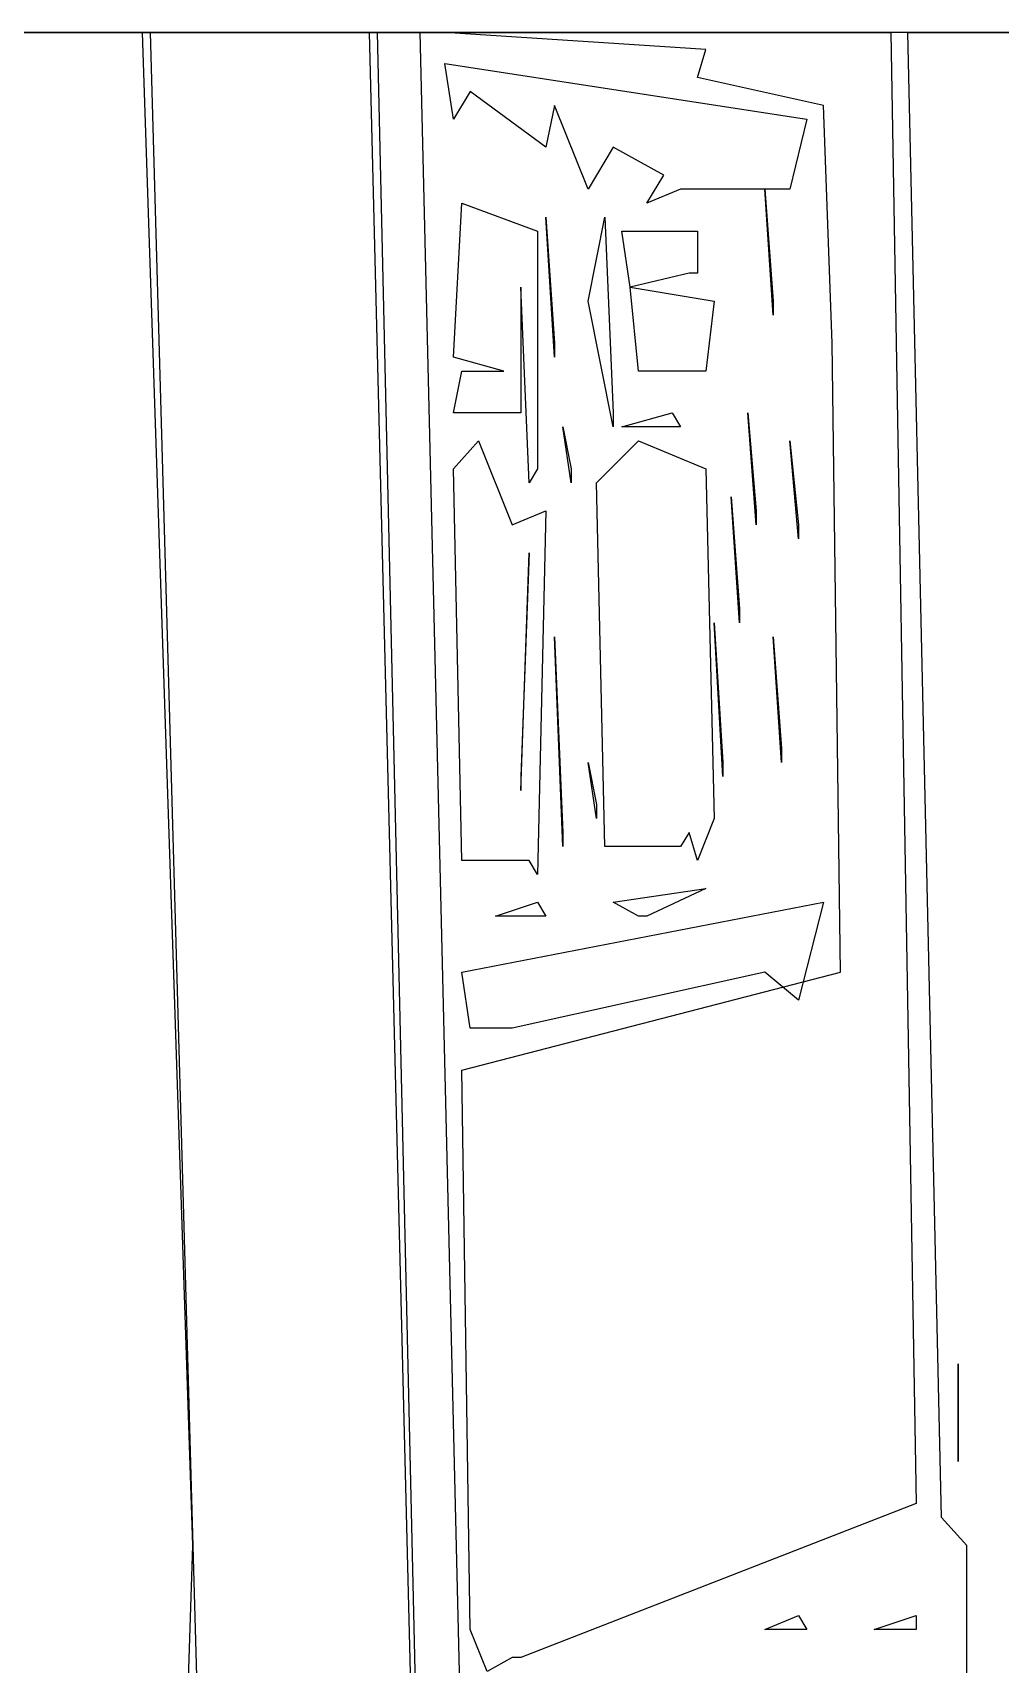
# Model space of a CAD drawing. Extents: x -11089 to 11068, y 2036 to 20000.
# Drawn here: x -8529 to -6033, y 15792 to 20000 of the extents above; entities that cross this region are included whole.
import ezdxf

# ---------------------------------------------------------------- set-up
doc = ezdxf.new("R2010")
doc.units = 0

msp = doc.modelspace()

# ---------------------------------------------------------------- linework, layer by layer
for p, q in [((-8832.4653, 20000, 2466.6667), (-8246.5278, 20000, 2383.3333)), ((-8506.9444, 20000, 2454.7619), (-8745.6597, 20000, 2514.2857)), ((-8420.1389, 20000, 2478.5714), (-8506.9444, 20000, 2454.7619)), ((-8333.3333, 20000, 2609.5238), (-8506.9444, 20000, 2621.4286)), ((-8506.9444, 20000, 2621.4286), (-8398.4375, 20000, 2609.5238)), ((-8441.8403, 20000, 4026.1905), (-8311.6319, 20000, 4026.1905)), ((-8420.1389, 20000, 4026.1905), (-8441.8403, 20000, 4026.1905)), ((-8376.7361, 20000, 2442.8571), (-8420.1389, 20000, 2478.5714)), ((-8311.6319, 20000, 4026.1905), (-8420.1389, 20000, 4026.1905)), ((-8398.4375, 20000, 2609.5238), (-8376.7361, 20000, 2597.619)), ((-8159.7222, 20000, 3847.619), (-8398.4375, 20000, 3859.5238)), ((-8398.4375, 20000, 3859.5238), (-8246.5278, 20000, 3859.5238)), ((-8268.2292, 20000, 2502.381), (-8376.7361, 20000, 2442.8571)), ((-8376.7361, 20000, 2597.619), (-8333.3333, 20000, 2609.5238)), ((-8138.0208, 20000, 2430.9524), (-8268.2292, 20000, 2502.381)), ((-8246.5278, 20000, 2383.3333), (-8116.3194, 16098.5577)), ((-8246.5278, 20000, 3692.8571), (-8094.6181, 20000, 3692.8571)), ((-8224.8264, 20000, 3692.8571), (-8246.5278, 20000, 3692.8571)), ((-8246.5278, 20000, 3859.5238), (-8224.8264, 20000, 3847.619)), ((-8029.5139, 20000, 4645.2381), (-8246.5278, 20000, 4680.9524)), ((-8246.5278, 20000, 4680.9524), (-8138.0208, 20000, 4657.1429)), ((-7921.0069, 9247.5962), (-8224.8264, 20000, 2395.2381)), ((-8224.8264, 20000, 2395.2381), (-8159.7222, 20000, 2430.9524)), ((-8094.6181, 20000, 3692.8571), (-8224.8264, 20000, 3692.8571)), ((-8224.8264, 20000, 3847.619), (-8159.7222, 20000, 3847.619)), ((-8159.7222, 20000, 2430.9524), (-7660.5903, 20000, 2407.1429)), ((-7790.7986, 20000, 2430.9524), (-8138.0208, 20000, 2430.9524)), ((-8138.0208, 20000, 4657.1429), (-8116.3194, 20000, 4645.2381)), ((-8116.3194, 20000, 4645.2381), (-8029.5139, 20000, 4645.2381)), ((-8051.2153, 20000, 4395.2381), (-7921.0069, 20000, 4395.2381)), ((-8029.5139, 20000, 4395.2381), (-8051.2153, 20000, 4395.2381)), ((-7921.0069, 20000, 4395.2381), (-8029.5139, 20000, 4395.2381)), ((-7747.3958, 20000, 3859.5238), (-7986.1111, 20000, 3823.8095)), ((-7986.1111, 20000, 3823.8095), (-7790.7986, 20000, 3788.0952)), ((-7855.9028, 20000, 3835.7143), (-7986.1111, 20000, 3835.7143)), ((-7986.1111, 20000, 3835.7143), (-7877.6042, 20000, 3847.619)), ((-7790.7986, 20000, 3645.2381), (-7899.3056, 20000, 3645.2381)), ((-7899.3056, 20000, 3645.2381), (-7747.3958, 20000, 3621.4286)), ((-7877.6042, 20000, 3847.619), (-7855.9028, 20000, 3835.7143)), ((-7725.6944, 20000, 3823.8095), (-7855.9028, 20000, 3823.8095)), ((-7855.9028, 20000, 3823.8095), (-7747.3958, 20000, 3835.7143)), ((-7638.8889, 20000, 2538.0952), (-7834.2014, 20000, 2514.2857)), ((-7834.2014, 20000, 2514.2857), (-7703.9931, 20000, 2502.381)), ((-7725.6944, 20000, 4180.9524), (-7812.5, 20000, 4097.619)), ((-7812.5, 20000, 4097.619), (-7812.5, 20000, 4002.381)), ((-7812.5, 20000, 4002.381), (-7703.9931, 20000, 3954.7619)), ((-7638.8889, 20000, 2454.7619), (-7790.7986, 20000, 2430.9524)), ((-7769.0972, 20000, 4252.381), (-7790.7986, 20000, 4192.8571)), ((-7790.7986, 20000, 4192.8571), (-7725.6944, 20000, 4180.9524)), ((-7703.9931, 20000, 3954.7619), (-7790.7986, 20000, 3883.3333)), ((-7790.7986, 20000, 3883.3333), (-7747.3958, 20000, 3859.5238)), ((-7790.7986, 20000, 3788.0952), (-7790.7986, 20000, 3645.2381)), ((-7725.6944, 20000, 3490.4762), (-7790.7986, 20000, 3419.0476)), ((-7790.7986, 20000, 3419.0476), (-7725.6944, 20000, 3383.3333)), ((-7725.6944, 20000, 4073.8095), (-7790.7986, 20000, 4061.9048)), ((-7790.7986, 20000, 4061.9048), (-7725.6944, 20000, 4145.2381)), ((-7660.5903, 20000, 4288.0952), (-7769.0972, 20000, 4252.381)), ((-7703.9931, 20000, 3240.4762), (-7769.0972, 20000, 3240.4762)), ((-7769.0972, 20000, 3240.4762), (-7703.9931, 20000, 3204.7619)), ((-7682.2917, 20000, 4204.7619), (-7769.0972, 20000, 4204.7619)), ((-7769.0972, 20000, 4204.7619), (-7703.9931, 20000, 4252.381)), ((-7747.3958, 20000, 3621.4286), (-7725.6944, 20000, 3490.4762)), ((-7703.9931, 20000, 3204.7619), (-7747.3958, 20000, 3169.0476)), ((-7747.3958, 20000, 3169.0476), (-7573.7847, 20000, 3061.9048)), ((-7747.3958, 20000, 3835.7143), (-7725.6944, 20000, 3823.8095)), ((-7725.6944, 20000, 4145.2381), (-7747.3958, 20000, 4085.7143)), ((-7747.3958, 20000, 4085.7143), (-7725.6944, 20000, 4073.8095)), ((-7725.6944, 20000, 3383.3333), (-7703.9931, 20000, 3240.4762)), ((-7573.7847, 20000, 3061.9048), (-7725.6944, 20000, 3014.2857)), ((-7725.6944, 20000, 3014.2857), (-7552.0833, 20000, 2919.0476)), ((-7703.9931, 20000, 2502.381), (-7638.8889, 20000, 2454.7619)), ((-7703.9931, 20000, 4252.381), (-7486.9792, 20000, 4264.2857)), ((-7660.5903, 20000, 4204.7619), (-7682.2917, 20000, 4204.7619)), ((-7660.5903, 20000, 2407.1429), (-7508.6806, 13935.0962)), ((-6987.8472, 20000, 4204.7619), (-7660.5903, 20000, 4288.0952)), ((-7660.5903, 20000, 2609.5238), (-7638.8889, 20000, 2657.1429)), ((-7638.8889, 20000, 2657.1429), (-7660.5903, 20000, 2621.4286)), ((-7660.5903, 20000, 2621.4286), (-7660.5903, 20000, 2609.5238)), ((-7421.875, 20000, 4228.5714), (-7660.5903, 20000, 4204.7619)), ((-7400.1736, 9572.1154), (-7638.8889, 20000, 2538.0952)), ((-7421.875, 20000, 4169.0476), (-7638.8889, 20000, 4169.0476)), ((-7638.8889, 20000, 4169.0476), (-7335.0694, 20000, 4169.0476)), ((-7573.7847, 20000, 3490.4762), (-7617.1875, 20000, 3692.8571)), ((-7617.1875, 20000, 3692.8571), (-7508.6806, 20000, 3752.381)), ((-7530.3819, 20000, 4097.619), (-7617.1875, 20000, 4097.619)), ((-7617.1875, 20000, 4097.619), (-7552.0833, 20000, 4157.1429)), ((-7508.6806, 20000, 3311.9048), (-7595.4861, 20000, 3395.2381)), ((-7595.4861, 20000, 3395.2381), (-7508.6806, 20000, 3454.7619)), ((-7508.6806, 20000, 3454.7619), (-7573.7847, 20000, 3490.4762)), ((-7508.6806, 20000, 3990.4762), (-7573.7847, 20000, 4002.381)), ((-7573.7847, 20000, 4002.381), (-7465.2778, 20000, 4014.2857)), ((-7552.0833, 20000, 2919.0476), (-7552.0833, 20000, 2561.9048)), ((-7552.0833, 20000, 2561.9048), (-7530.3819, 20000, 2550)), ((-7443.5764, 20000, 3192.8571), (-7552.0833, 20000, 3192.8571)), ((-7552.0833, 20000, 3192.8571), (-7465.2778, 20000, 3204.7619)), ((-7400.1736, 20000, 3728.5714), (-7552.0833, 20000, 3692.8571)), ((-7552.0833, 20000, 3692.8571), (-7465.2778, 20000, 3704.7619)), ((-7443.5764, 20000, 3764.2857), (-7552.0833, 20000, 3800)), ((-7552.0833, 20000, 3800), (-7508.6806, 20000, 3847.619)), ((-7552.0833, 20000, 4157.1429), (-7400.1736, 20000, 4133.3333)), ((-7508.6806, 20000, 2359.5238), (-7530.3819, 20000, 2335.7143)), ((-7530.3819, 20000, 2335.7143), (-7313.3681, 10978.3654)), ((-7530.3819, 20000, 2550), (-7465.2778, 20000, 2550)), ((-7465.2778, 20000, 2550), (-7530.3819, 20000, 2573.8095)), ((-7530.3819, 20000, 2573.8095), (-7530.3819, 20000, 2871.4286)), ((-7530.3819, 20000, 2871.4286), (-7443.5764, 20000, 2883.3333)), ((-7400.1736, 20000, 2919.0476), (-7530.3819, 20000, 2966.6667)), ((-7530.3819, 20000, 2966.6667), (-7356.7708, 20000, 2978.5714)), ((-7465.2778, 20000, 3216.6667), (-7530.3819, 20000, 3216.6667)), ((-7530.3819, 20000, 3216.6667), (-7508.6806, 20000, 3311.9048)), ((-7508.6806, 20000, 4097.619), (-7530.3819, 20000, 4097.619)), ((-6770.8333, 20000, 2240.4762), (-7508.6806, 20000, 2359.5238)), ((-6835.9375, 20000, 2204.7619), (-7508.6806, 20000, 2300)), ((-7508.6806, 20000, 2300), (-6857.6389, 20000, 2216.6667)), ((-7443.5764, 20000, 2883.3333), (-7508.6806, 20000, 2919.0476)), ((-7508.6806, 20000, 2919.0476), (-7465.2778, 20000, 2942.8571)), ((-7508.6806, 20000, 3752.381), (-7400.1736, 20000, 3728.5714)), ((-7508.6806, 20000, 3847.619), (-7443.5764, 20000, 3776.1905)), ((-7486.9792, 20000, 3990.4762), (-7508.6806, 20000, 3990.4762)), ((-7421.875, 20000, 4097.619), (-7508.6806, 20000, 4097.619)), ((-7465.2778, 20000, 4014.2857), (-7486.9792, 20000, 3990.4762)), ((-7486.9792, 20000, 4264.2857), (-7421.875, 20000, 4228.5714)), ((-6792.5347, 19956.7308), (-7465.2778, 20000, 1609.5238)), ((-7465.2778, 20000, 1609.5238), (-7465.2778, 20000, 2228.5714)), ((-7465.2778, 20000, 2228.5714), (-6835.9375, 20000, 2133.3333)), ((-7465.2778, 20000, 2942.8571), (-7400.1736, 20000, 2919.0476)), ((-7465.2778, 20000, 3204.7619), (-7443.5764, 20000, 3192.8571)), ((-7465.2778, 20000, 3704.7619), (-7378.4722, 20000, 3657.1429)), ((-7443.5764, 20000, 3216.6667), (-7465.2778, 20000, 3216.6667)), ((-7335.0694, 20000, 3359.5238), (-7443.5764, 20000, 3216.6667)), ((-7443.5764, 20000, 3776.1905), (-7443.5764, 20000, 3764.2857)), ((-7378.4722, 20000, 3657.1429), (-7421.875, 20000, 3454.7619)), ((-7421.875, 20000, 3454.7619), (-7356.7708, 20000, 3442.8571)), ((-7400.1736, 20000, 4133.3333), (-7421.875, 20000, 4097.619)), ((-7400.1736, 20000, 4169.0476), (-7421.875, 20000, 4169.0476)), ((-7313.3681, 20000, 4085.7143), (-7400.1736, 20000, 4133.3333)), ((-7400.1736, 20000, 4133.3333), (-7269.9653, 20000, 4133.3333)), ((-7269.9653, 20000, 4192.8571), (-7400.1736, 20000, 4216.6667)), ((-7400.1736, 20000, 4216.6667), (-7139.7569, 20000, 4240.4762)), ((-7335.0694, 20000, 4169.0476), (-7400.1736, 20000, 4169.0476)), ((-7356.7708, 20000, 2978.5714), (-7378.4722, 20000, 2942.8571)), ((-7378.4722, 20000, 2942.8571), (-7248.2639, 20000, 2930.9524)), ((-7356.7708, 20000, 3990.4762), (-7378.4722, 20000, 4073.8095)), ((-7378.4722, 20000, 4073.8095), (-7269.9653, 20000, 4050)), ((-7335.0694, 20000, 3907.1429), (-7356.7708, 20000, 3966.6667)), ((-7356.7708, 20000, 3966.6667), (-7291.6667, 20000, 3978.5714)), ((-7291.6667, 20000, 3978.5714), (-7356.7708, 20000, 3990.4762)), ((-7269.9653, 20000, 4133.3333), (-7356.7708, 20000, 4157.1429)), ((-7356.7708, 20000, 4157.1429), (-7313.3681, 20000, 4204.7619)), ((-7356.7708, 20000, 3442.8571), (-7335.0694, 20000, 3359.5238)), ((-7248.2639, 20000, 2930.9524), (-7335.0694, 20000, 2978.5714)), ((-7335.0694, 20000, 2978.5714), (-7226.5625, 20000, 3061.9048)), ((-6966.1458, 20000, 3859.5238), (-7335.0694, 20000, 3847.619)), ((-7335.0694, 20000, 3847.619), (-7161.4583, 20000, 3883.3333)), ((-7161.4583, 20000, 3883.3333), (-7335.0694, 20000, 3907.1429)), ((-7226.5625, 20000, 3097.619), (-7335.0694, 20000, 3097.619)), ((-7335.0694, 20000, 3097.619), (-7226.5625, 20000, 3109.5238)), ((-7269.9653, 20000, 3561.9048), (-7335.0694, 20000, 3585.7143)), ((-7335.0694, 20000, 3585.7143), (-7335.0694, 20000, 3692.8571)), ((-7335.0694, 20000, 3692.8571), (-7226.5625, 20000, 3669.0476)), ((-7009.5486, 20000, 2478.5714), (-7313.3681, 20000, 2490.4762)), ((-7313.3681, 20000, 2490.4762), (-7269.9653, 20000, 2478.5714)), ((-6944.4444, 20000, 4097.619), (-7313.3681, 20000, 4085.7143)), ((-7313.3681, 20000, 4204.7619), (-7269.9653, 20000, 4192.8571)), ((-7291.6667, 20000, 3192.8571), (-7313.3681, 20000, 3228.5714)), ((-7313.3681, 20000, 3228.5714), (-7248.2639, 20000, 3228.5714)), ((-7269.9653, 20000, 3442.8571), (-7313.3681, 20000, 3490.4762)), ((-7313.3681, 20000, 3490.4762), (-7248.2639, 20000, 3550)), ((-7183.1597, 20000, 3704.7619), (-7313.3681, 20000, 3704.7619)), ((-7313.3681, 20000, 3704.7619), (-7183.1597, 20000, 3740.4762)), ((-7291.6667, 20000, 3764.2857), (-7313.3681, 20000, 3835.7143)), ((-7313.3681, 20000, 3835.7143), (-6987.8472, 20000, 3800)), ((-7226.5625, 20000, 3145.2381), (-7291.6667, 20000, 3169.0476)), ((-7291.6667, 20000, 3169.0476), (-7226.5625, 20000, 3157.1429)), ((-7269.9653, 20000, 3216.6667), (-7291.6667, 20000, 3192.8571)), ((-7226.5625, 20000, 3764.2857), (-7291.6667, 20000, 3764.2857)), ((-7269.9653, 20000, 2478.5714), (-7248.2639, 20000, 2466.6667)), ((-7269.9653, 20000, 4050), (-7248.2639, 20000, 4002.381)), ((-6770.8333, 20000, 2883.3333), (-7269.9653, 20000, 2871.4286)), ((-7269.9653, 20000, 2871.4286), (-7118.0556, 20000, 2871.4286)), ((-7248.2639, 20000, 3228.5714), (-7269.9653, 20000, 3216.6667)), ((-7248.2639, 20000, 3264.2857), (-7269.9653, 20000, 3311.9048)), ((-7269.9653, 20000, 3311.9048), (-7248.2639, 20000, 3276.1905)), ((-7226.5625, 20000, 3454.7619), (-7269.9653, 20000, 3442.8571)), ((-7226.5625, 20000, 3669.0476), (-7269.9653, 20000, 3573.8095)), ((-7269.9653, 20000, 3573.8095), (-7269.9653, 20000, 3561.9048)), ((-7226.5625, 20000, 3573.8095), (-7269.9653, 20000, 3633.3333)), ((-7269.9653, 20000, 3633.3333), (-7161.4583, 20000, 3704.7619)), ((-7248.2639, 20000, 2466.6667), (-7009.5486, 20000, 2478.5714)), ((-7248.2639, 20000, 4002.381), (-7031.25, 20000, 4002.381)), ((-7248.2639, 20000, 3276.1905), (-7248.2639, 20000, 3264.2857)), ((-7248.2639, 20000, 3550), (-7226.5625, 20000, 3466.6667)), ((-7226.5625, 20000, 3061.9048), (-7118.0556, 20000, 3014.2857)), ((-7226.5625, 20000, 3109.5238), (-7226.5625, 20000, 3097.619)), ((-7226.5625, 20000, 3157.1429), (-7226.5625, 20000, 3145.2381)), ((-7226.5625, 20000, 3466.6667), (-7226.5625, 20000, 3454.7619)), ((-7139.7569, 20000, 3585.7143), (-7226.5625, 20000, 3573.8095)), ((-7204.8611, 20000, 3764.2857), (-7226.5625, 20000, 3764.2857)), ((-7118.0556, 20000, 3014.2857), (-7204.8611, 20000, 3002.381)), ((-7204.8611, 20000, 3002.381), (-7139.7569, 20000, 2954.7619)), ((-7139.7569, 20000, 3466.6667), (-7204.8611, 20000, 3561.9048)), ((-7204.8611, 20000, 3561.9048), (-6987.8472, 20000, 3573.8095)), ((-6987.8472, 20000, 3800), (-7204.8611, 20000, 3764.2857)), ((-7052.9514, 20000, 4050), (-7204.8611, 20000, 4061.9048)), ((-7204.8611, 20000, 4061.9048), (-6944.4444, 20000, 4050)), ((-7161.4583, 20000, 3204.7619), (-7183.1597, 20000, 3276.1905)), ((-7183.1597, 20000, 3276.1905), (-7118.0556, 20000, 3288.0952)), ((-7118.0556, 20000, 3288.0952), (-7183.1597, 20000, 3371.4286)), ((-7183.1597, 20000, 3371.4286), (-7009.5486, 20000, 3407.1429)), ((-7118.0556, 20000, 3395.2381), (-7183.1597, 20000, 3430.9524)), ((-7183.1597, 20000, 3430.9524), (-7139.7569, 20000, 3466.6667)), ((-7183.1597, 20000, 3740.4762), (-7031.25, 20000, 3728.5714)), ((-7161.4583, 20000, 3704.7619), (-7183.1597, 20000, 3704.7619)), ((-7009.5486, 20000, 3835.7143), (-7183.1597, 20000, 3835.7143)), ((-7183.1597, 20000, 3835.7143), (-7031.25, 20000, 3847.619)), ((-7118.0556, 20000, 3169.0476), (-7161.4583, 20000, 3204.7619)), ((-7161.4583, 20000, 3704.7619), (-6944.4444, 20000, 3680.9524)), ((-6987.8472, 20000, 3597.619), (-7161.4583, 20000, 3597.619)), ((-7161.4583, 20000, 3597.619), (-7139.7569, 20000, 3585.7143)), ((-7031.25, 20000, 3728.5714), (-7161.4583, 20000, 3704.7619)), ((-7139.7569, 20000, 2954.7619), (-6814.2361, 20000, 2907.1429)), ((-7139.7569, 20000, 4240.4762), (-6987.8472, 20000, 4204.7619)), ((-7139.7569, 20000, 3466.6667), (-6901.0417, 20000, 3430.9524)), ((-6966.1458, 20000, 3478.5714), (-7139.7569, 20000, 3466.6667)), ((-6966.1458, 20000, 3585.7143), (-7139.7569, 20000, 3573.8095)), ((-7139.7569, 20000, 3573.8095), (-7096.3542, 20000, 3609.5238)), ((-7118.0556, 20000, 2871.4286), (-7096.3542, 20000, 2859.5238)), ((-7031.25, 20000, 3109.5238), (-7118.0556, 20000, 3145.2381)), ((-7118.0556, 20000, 3145.2381), (-6922.7431, 20000, 3133.3333)), ((-6944.4444, 20000, 3169.0476), (-7118.0556, 20000, 3169.0476)), ((-7009.5486, 20000, 3407.1429), (-7118.0556, 20000, 3395.2381)), ((-7096.3542, 20000, 2859.5238), (-6770.8333, 20000, 2883.3333)), ((-7031.25, 20000, 3002.381), (-7096.3542, 20000, 3026.1905)), ((-7096.3542, 20000, 3026.1905), (-7031.25, 20000, 3038.0952)), ((-7096.3542, 20000, 3609.5238), (-6987.8472, 20000, 3597.619)), ((-6987.8472, 20000, 3978.5714), (-7074.6528, 20000, 3966.6667)), ((-7074.6528, 20000, 3966.6667), (-6987.8472, 20000, 3942.8571)), ((-6922.7431, 20000, 3061.9048), (-7074.6528, 20000, 3097.619)), ((-7074.6528, 20000, 3097.619), (-6944.4444, 20000, 3109.5238)), ((-6835.9375, 20000, 2966.6667), (-7052.9514, 20000, 2966.6667)), ((-7052.9514, 20000, 2966.6667), (-6922.7431, 20000, 2978.5714)), ((-7031.25, 20000, 4050), (-7052.9514, 20000, 4050)), ((-7031.25, 20000, 4002.381), (-6987.8472, 20000, 3978.5714)), ((-7031.25, 20000, 3038.0952), (-7009.5486, 20000, 3002.381)), ((-7009.5486, 20000, 3002.381), (-7031.25, 20000, 3002.381)), ((-6901.0417, 20000, 3121.4286), (-7031.25, 20000, 3109.5238)), ((-7031.25, 20000, 3847.619), (-7009.5486, 20000, 3835.7143)), ((-6944.4444, 20000, 4050), (-7031.25, 20000, 4050)), ((-6835.9375, 20000, 3752.381), (-7009.5486, 20000, 3776.1905)), ((-7009.5486, 20000, 3776.1905), (-6857.6389, 20000, 3811.9048)), ((-6987.8472, 20000, 3942.8571), (-7009.5486, 20000, 3966.6667)), ((-7009.5486, 20000, 3966.6667), (-6901.0417, 20000, 3990.4762)), ((-6901.0417, 20000, 3990.4762), (-7009.5486, 20000, 4014.2857)), ((-7009.5486, 20000, 4014.2857), (-6922.7431, 20000, 4050)), ((-6879.3403, 20000, 3800), (-7009.5486, 20000, 3823.8095)), ((-7009.5486, 20000, 3823.8095), (-6879.3403, 20000, 3811.9048)), ((-6987.8472, 20000, 2430.9524), (-6879.3403, 20000, 2430.9524)), ((-6966.1458, 20000, 2430.9524), (-6987.8472, 20000, 2430.9524)), ((-6987.8472, 20000, 3573.8095), (-6966.1458, 20000, 3490.4762)), ((-6944.4444, 20000, 3680.9524), (-6987.8472, 20000, 3597.619)), ((-6987.8472, 20000, 3597.619), (-6966.1458, 20000, 3585.7143)), ((-6879.3403, 20000, 2430.9524), (-6966.1458, 20000, 2430.9524)), ((-6857.6389, 20000, 3811.9048), (-6966.1458, 20000, 3859.5238)), ((-6922.7431, 20000, 2978.5714), (-6966.1458, 20000, 3002.381)), ((-6966.1458, 20000, 3002.381), (-6835.9375, 20000, 2978.5714)), ((-6966.1458, 20000, 3490.4762), (-6966.1458, 20000, 3478.5714)), ((-6922.7431, 20000, 4050), (-6944.4444, 20000, 4097.619)), ((-6944.4444, 20000, 3109.5238), (-6922.7431, 20000, 3073.8095)), ((-6922.7431, 20000, 3169.0476), (-6944.4444, 20000, 3169.0476)), ((-6922.7431, 20000, 3073.8095), (-6922.7431, 20000, 3061.9048)), ((-6922.7431, 20000, 3133.3333), (-6901.0417, 20000, 3121.4286)), ((-6901.0417, 20000, 3430.9524), (-6922.7431, 20000, 3169.0476)), ((-6814.2361, 20000, 2907.1429), (-6901.0417, 20000, 2930.9524)), ((-6901.0417, 20000, 2930.9524), (-6792.5347, 20000, 2954.7619)), ((-6879.3403, 20000, 3811.9048), (-6879.3403, 20000, 3800)), ((-6857.6389, 20000, 2216.6667), (-6835.9375, 20000, 2204.7619)), ((-6792.5347, 20000, 2728.5714), (-6835.9375, 20000, 2442.8571)), ((-6835.9375, 20000, 2442.8571), (-6727.4306, 20000, 2347.619)), ((-6835.9375, 20000, 2133.3333), (-6814.2361, 20000, 1776.1905)), ((-6792.5347, 20000, 2954.7619), (-6835.9375, 20000, 2990.4762)), ((-6835.9375, 20000, 2990.4762), (-6749.1319, 20000, 3026.1905)), ((-6727.4306, 20000, 3669.0476), (-6835.9375, 20000, 3692.8571)), ((-6835.9375, 20000, 3692.8571), (-6835.9375, 20000, 3752.381)), ((-6835.9375, 20000, 2978.5714), (-6835.9375, 20000, 2966.6667)), ((-6814.2361, 20000, 1776.1905), (-6727.4306, 20000, 1776.1905)), ((-6792.5347, 20000, 1811.9048), (-6814.2361, 20000, 2109.5238)), ((-6814.2361, 20000, 2109.5238), (-6727.4306, 20000, 2133.3333)), ((-6727.4306, 20000, 3383.3333), (-6814.2361, 20000, 3561.9048)), ((-6814.2361, 20000, 3561.9048), (-6727.4306, 20000, 3573.8095)), ((-6770.8333, 20000, 2680.9524), (-6792.5347, 20000, 2728.5714)), ((-6662.3264, 20000, 1800), (-6792.5347, 20000, 1811.9048)), ((-6727.4306, 20000, 3573.8095), (-6792.5347, 20000, 3621.4286)), ((-6792.5347, 20000, 3621.4286), (-6727.4306, 20000, 3669.0476)), ((-6727.4306, 20000, 2716.6667), (-6770.8333, 20000, 2680.9524)), ((-6727.4306, 20000, 2347.619), (-6770.8333, 20000, 2240.4762)), ((-6749.1319, 20000, 3026.1905), (-6749.1319, 20000, 3169.0476)), ((-6749.1319, 20000, 3169.0476), (-6640.625, 20000, 3180.9524)), ((-6640.625, 20000, 3180.9524), (-6749.1319, 20000, 3204.7619)), ((-6749.1319, 20000, 3204.7619), (-6727.4306, 20000, 3383.3333)), ((-6662.3264, 20000, 2430.9524), (-6727.4306, 20000, 2716.6667)), ((-6727.4306, 20000, 1776.1905), (-6727.4306, 20000, 1704.7619)), ((-6727.4306, 20000, 1704.7619), (-6662.3264, 20000, 1704.7619)), ((-6727.4306, 20000, 2133.3333), (-6488.7153, 20000, 2085.7143)), ((-6705.7292, 20000, 1859.5238), (-6727.4306, 20000, 2038.0952)), ((-6727.4306, 20000, 2038.0952), (-6705.7292, 20000, 1871.4286)), ((-6618.9236, 20000, 2371.4286), (-6705.7292, 20000, 2395.2381)), ((-6705.7292, 20000, 2395.2381), (-6662.3264, 20000, 2430.9524)), ((-6684.0278, 20000, 1728.5714), (-6705.7292, 20000, 1788.0952)), ((-6705.7292, 20000, 1788.0952), (-6684.0278, 20000, 1740.4762)), ((-6705.7292, 20000, 1871.4286), (-6705.7292, 20000, 1859.5238)), ((-6662.3264, 20000, 2216.6667), (-6684.0278, 20000, 2359.5238)), ((-6684.0278, 20000, 2359.5238), (-6618.9236, 20000, 2371.4286)), ((-6684.0278, 20000, 1740.4762), (-6684.0278, 20000, 1728.5714)), ((-6315.1042, 20000, 2157.1429), (-6662.3264, 20000, 2216.6667)), ((-6662.3264, 20000, 1704.7619), (-6662.3264, 20000, 1800)), ((-6553.8194, 20000, 2169.0476), (-6662.3264, 20000, 2157.1429)), ((-6662.3264, 20000, 2157.1429), (-6640.625, 20000, 2192.8571)), ((-6640.625, 20000, 2192.8571), (-6618.9236, 20000, 2180.9524)), ((-6618.9236, 20000, 2180.9524), (-6553.8194, 20000, 2169.0476)), ((-6445.3125, 20000, 2145.2381), (-6575.5208, 20000, 2157.1429)), ((-6575.5208, 20000, 2157.1429), (-6467.0139, 20000, 2157.1429)), ((-6315.1042, 20000, 3788.0952), (-6553.8194, 20000, 3811.9048)), ((-6553.8194, 20000, 3811.9048), (-6336.8056, 20000, 3788.0952)), ((-6336.8056, 20000, 3788.0952), (-6553.8194, 20000, 3776.1905)), ((-6553.8194, 20000, 3776.1905), (-6532.1181, 20000, 3764.2857)), ((-6532.1181, 20000, 3764.2857), (-6315.1042, 20000, 3788.0952)), ((-6488.7153, 20000, 2085.7143), (-6423.6111, 20000, 1633.3333)), ((-6467.0139, 20000, 2157.1429), (-6445.3125, 20000, 2145.2381)), ((-6423.6111, 20000, 1633.3333), (-6423.6111, 20000, 2050)), ((-6423.6111, 20000, 2050), (-6380.2083, 20000, 2073.8095)), ((-6380.2083, 20000, 2073.8095), (-6315.1042, 20000, 2014.2857)), ((-6076.3889, 20000, 2157.1429), (-6315.1042, 20000, 2157.1429)), ((-6315.1042, 20000, 2014.2857), (-6250, 16206.7308)), ((-6184.8958, 16170.6731), (-6271.7014, 20000, 1764.2857)), ((-6271.7014, 20000, 1764.2857), (-6271.7014, 20000, 2073.8095)), ((-6271.7014, 20000, 2073.8095), (-6184.8958, 20000, 2157.1429)), ((-6206.5972, 20000, 3764.2857), (-5924.4792, 20000, 3764.2857)), ((-6119.7917, 20000, 3811.9048), (-6206.5972, 20000, 3788.0952)), ((-6206.5972, 20000, 3788.0952), (-6098.0903, 20000, 3776.1905)), ((-6184.8958, 20000, 3764.2857), (-6206.5972, 20000, 3764.2857)), ((-6184.8958, 20000, 2157.1429), (-6076.3889, 20000, 2157.1429)), ((-6098.0903, 20000, 3776.1905), (-6184.8958, 20000, 3764.2857)), ((-5859.375, 20000, 3776.1905), (-6119.7917, 20000, 3788.0952)), ((-6119.7917, 20000, 3788.0952), (-5837.6736, 20000, 3811.9048)), ((-5837.6736, 20000, 3811.9048), (-6119.7917, 20000, 3811.9048)), ((-6814.2361, 19884.6154), (-6792.5347, 19956.7308)), ((-7443.5764, 19776.4423), (-7465.2778, 19920.6731)), ((-7465.2778, 19920.6731), (-6532.1181, 19776.4423)), ((-6488.7153, 19812.5), (-6814.2361, 19884.6154)), ((-7400.1736, 19848.5577), (-7443.5764, 19776.4423)), ((-7204.8611, 19704.3269), (-7400.1736, 19848.5577)), ((-7183.1597, 19812.5), (-7204.8611, 19704.3269)), ((-7096.3542, 19596.1538), (-7183.1597, 19812.5)), ((-6467.0139, 19199.5192), (-6488.7153, 19812.5)), ((-6532.1181, 19776.4423), (-6575.5208, 19596.1538)), ((-7031.25, 19704.3269), (-7096.3542, 19596.1538)), ((-6901.0417, 19632.2115), (-7031.25, 19704.3269)), ((-6944.4444, 19560.0962), (-6901.0417, 19632.2115)), ((-6857.6389, 19596.1538), (-6944.4444, 19560.0962)), ((-6835.9375, 19596.1538), (-6857.6389, 19596.1538)), ((-6575.5208, 19596.1538), (-6835.9375, 19596.1538)), ((-6618.9236, 19271.6346), (-6640.625, 19596.1538)), ((-6640.625, 19596.1538), (-6618.9236, 19307.6923)), ((-7443.5764, 19163.4615), (-7421.875, 19560.0962)), ((-7421.875, 19560.0962), (-7226.5625, 19487.9808)), ((-7226.5625, 19487.9808), (-7226.5625, 18875)), ((-7183.1597, 19163.4615), (-7204.8611, 19524.0385)), ((-7204.8611, 19524.0385), (-7183.1597, 19199.5192)), ((-7096.3542, 19307.6923), (-7052.9514, 19524.0385)), ((-7052.9514, 19524.0385), (-7031.25, 19019.2308)), ((-6987.8472, 19343.75), (-7009.5486, 19487.9808)), ((-7009.5486, 19487.9808), (-6814.2361, 19487.9808)), ((-6814.2361, 19487.9808), (-6814.2361, 19379.8077)), ((-6835.9375, 19379.8077), (-6987.8472, 19343.75)), ((-6814.2361, 19379.8077), (-6835.9375, 19379.8077)), ((-7248.2639, 18838.9423), (-7269.9653, 19343.75)), ((-7269.9653, 19343.75), (-7269.9653, 19019.2308)), ((-6966.1458, 19127.4038), (-6987.8472, 19343.75)), ((-6987.8472, 19343.75), (-6770.8333, 19307.6923)), ((-7031.25, 18983.1731), (-7096.3542, 19307.6923)), ((-6770.8333, 19307.6923), (-6792.5347, 19127.4038)), ((-6618.9236, 19307.6923), (-6618.9236, 19271.6346)), ((-7183.1597, 19199.5192), (-7183.1597, 19163.4615)), ((-6445.3125, 17576.9231), (-6467.0139, 19199.5192)), ((-7313.3681, 19127.4038), (-7443.5764, 19163.4615)), ((-7443.5764, 19019.2308), (-7421.875, 19127.4038)), ((-7421.875, 19127.4038), (-7313.3681, 19127.4038)), ((-6944.4444, 19127.4038), (-6966.1458, 19127.4038)), ((-6792.5347, 19127.4038), (-6944.4444, 19127.4038)), ((-7269.9653, 19019.2308), (-7443.5764, 19019.2308)), ((-7139.7569, 18838.9423), (-7161.4583, 18983.1731)), ((-7161.4583, 18983.1731), (-7139.7569, 18875)), ((-7031.25, 19019.2308), (-7031.25, 18983.1731)), ((-7009.5486, 18983.1731), (-6879.3403, 19019.2308)), ((-6857.6389, 18983.1731), (-7009.5486, 18983.1731)), ((-6879.3403, 19019.2308), (-6857.6389, 18983.1731)), ((-6662.3264, 18730.7692), (-6684.0278, 19019.2308)), ((-6684.0278, 19019.2308), (-6662.3264, 18766.8269)), ((-7443.5764, 18875), (-7378.4722, 18947.1154)), ((-7378.4722, 18947.1154), (-7291.6667, 18730.7692)), ((-7074.6528, 18838.9423), (-6966.1458, 18947.1154)), ((-6966.1458, 18947.1154), (-6792.5347, 18875)), ((-6553.8194, 18694.7115), (-6575.5208, 18947.1154)), ((-6575.5208, 18947.1154), (-6553.8194, 18730.7692)), ((-7421.875, 17865.3846), (-7443.5764, 18875)), ((-7226.5625, 18875), (-7248.2639, 18838.9423)), ((-7139.7569, 18875), (-7139.7569, 18838.9423)), ((-6792.5347, 18875), (-6770.8333, 17973.5577)), ((-7052.9514, 17901.4423), (-7074.6528, 18838.9423)), ((-6705.7292, 18478.3654), (-6727.4306, 18802.8846)), ((-6727.4306, 18802.8846), (-6705.7292, 18514.4231)), ((-7291.6667, 18730.7692), (-7204.8611, 18766.8269)), ((-7204.8611, 18766.8269), (-7226.5625, 17829.3269)), ((-6662.3264, 18766.8269), (-6662.3264, 18730.7692)), ((-6553.8194, 18730.7692), (-6553.8194, 18694.7115)), ((-7269.9653, 18045.6731), (-7248.2639, 18658.6538)), ((-7248.2639, 18658.6538), (-7269.9653, 18081.7308)), ((-6749.1319, 18081.7308), (-6770.8333, 18478.3654)), ((-6770.8333, 18478.3654), (-6749.1319, 18117.7885)), ((-6705.7292, 18514.4231), (-6705.7292, 18478.3654)), ((-7161.4583, 17901.4423), (-7183.1597, 18442.3077)), ((-7183.1597, 18442.3077), (-7161.4583, 17937.5)), ((-6597.2222, 18117.7885), (-6618.9236, 18442.3077)), ((-6618.9236, 18442.3077), (-6597.2222, 18153.8462)), ((-6597.2222, 18153.8462), (-6597.2222, 18117.7885)), ((-7074.6528, 17973.5577), (-7096.3542, 18117.7885)), ((-7096.3542, 18117.7885), (-7074.6528, 18009.6154)), ((-6749.1319, 18117.7885), (-6749.1319, 18081.7308)), ((-7269.9653, 18081.7308), (-7269.9653, 18045.6731)), ((-7074.6528, 18009.6154), (-7074.6528, 17973.5577)), ((-6770.8333, 17973.5577), (-6814.2361, 17865.3846)), ((-7161.4583, 17937.5), (-7161.4583, 17901.4423)), ((-6835.9375, 17937.5), (-6857.6389, 17901.4423)), ((-6814.2361, 17865.3846), (-6835.9375, 17937.5)), ((-6857.6389, 17901.4423), (-7052.9514, 17901.4423)), ((-7248.2639, 17865.3846), (-7421.875, 17865.3846)), ((-7226.5625, 17829.3269), (-7248.2639, 17865.3846)), ((-7031.25, 17757.2115), (-6792.5347, 17793.2692)), ((-6792.5347, 17793.2692), (-6944.4444, 17721.1538)), ((-7421.875, 17576.9231), (-6488.7153, 17757.2115)), ((-7335.0694, 17721.1538), (-7226.5625, 17757.2115)), ((-7204.8611, 17721.1538), (-7335.0694, 17721.1538)), ((-7226.5625, 17757.2115), (-7204.8611, 17721.1538)), ((-6966.1458, 17721.1538), (-7031.25, 17757.2115)), ((-6944.4444, 17721.1538), (-6966.1458, 17721.1538)), ((-6488.7153, 17757.2115), (-6553.8194, 17504.8077)), ((-7421.875, 17324.5192), (-6445.3125, 17576.9231)), ((-7400.1736, 17432.6923), (-7421.875, 17576.9231)), ((-6640.625, 17576.9231), (-7291.6667, 17432.6923)), ((-6553.8194, 17504.8077), (-6640.625, 17576.9231)), ((-7313.3681, 17432.6923), (-7400.1736, 17432.6923)), ((-7291.6667, 17432.6923), (-7313.3681, 17432.6923)), ((-7400.1736, 15882.2115), (-7421.875, 17324.5192)), ((-6141.4931, 16314.9038), (-6141.4931, 16567.3077)), ((-6141.4931, 16567.3077), (-6141.4931, 16350.9615)), ((-6141.4931, 16350.9615), (-6141.4931, 16314.9038)), ((-6250, 16206.7308), (-7269.9653, 15810.0962)), ((-6119.7917, 16098.5577), (-6184.8958, 16170.6731)), ((-8116.3194, 16098.5577), (-8159.7222, 14764.4231)), ((-6119.7917, 11375), (-6119.7917, 16098.5577)), ((-6640.625, 15882.2115), (-6553.8194, 15918.2692)), ((-6553.8194, 15918.2692), (-6532.1181, 15882.2115)), ((-6358.5069, 15882.2115), (-6250, 15918.2692)), ((-6250, 15918.2692), (-6250, 15882.2115)), ((-7356.7708, 15774.0385), (-7400.1736, 15882.2115)), ((-6532.1181, 15882.2115), (-6640.625, 15882.2115)), ((-6250, 15882.2115), (-6358.5069, 15882.2115)), ((-7291.6667, 15810.0962), (-7356.7708, 15774.0385)), ((-7269.9653, 15810.0962), (-7291.6667, 15810.0962))]:
    msp.add_line(p, q)

doc.saveas('drawing.dxf')
